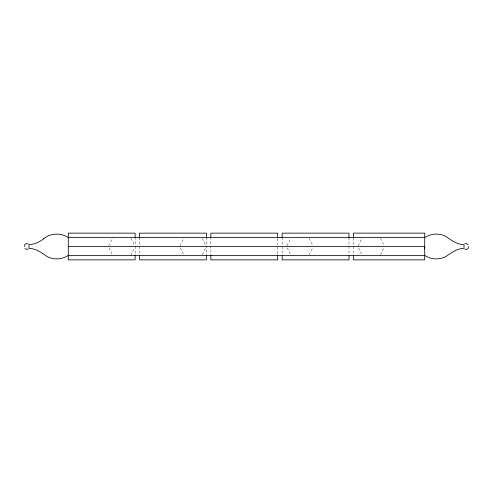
<?xml version="1.0" encoding="UTF-8"?>
<svg xmlns="http://www.w3.org/2000/svg" width="493" height="493" viewBox="0 0 493 493"><rect width="100%" height="100%" fill="white"/><g stroke="black" fill="none" stroke-linecap="round" stroke-linejoin="round"><path stroke-width="0.37" stroke-dasharray="2.46 1.85" d="M108.731 245.816L112.848 237.589M130.663 255.411L134.435 247.868M180.013 245.816L184.129 237.589M202.29 254.727L205.717 247.868M286.938 245.816L290.71 238.273M309.216 254.727L312.642 247.868M358.22 245.816L362.337 237.589M380.497 254.727L383.924 247.868M380.497 238.273L384.269 245.816M358.565 247.868L362.337 255.411M309.216 238.273L312.987 245.816M287.283 247.868L291.049 255.411M202.29 238.273L206.062 245.816M180.358 247.868L184.129 255.411M131.009 238.273L134.78 245.816M109.076 247.868L112.848 255.411M353.426 237.928L353.426 255.411M348.97 237.589L348.97 255.072M282.144 237.589L282.144 245.81M282.144 246.5L282.144 255.953M277.688 238.433L277.688 255.953M210.856 237.047L210.856 255.953M206.401 237.047L206.401 255.953M139.574 237.589L139.574 255.072M135.119 237.047L135.119 245.81M135.119 246.5L135.119 255.072"/><path stroke-width="0.74" d="M424.707 248.805L424.707 246.5L68.293 246.5M28.243 249.064L26.203 249.341L24.921 248.441M464.757 243.936L466.279 243.56L468.079 244.559M464.757 249.064L466.279 249.44L467.721 248.836L468.35 247.985L468.35 246.5M28.243 243.936L26.721 243.56L25.279 244.164L24.65 245.015L24.65 246.5M353.426 237.047L353.426 233.134L424.707 233.134L424.707 259.866L353.426 259.866L353.426 255.072M348.97 237.928L348.97 233.134L282.144 233.134L282.144 237.928M348.97 255.953L348.97 259.866L282.144 259.866L282.144 255.953M277.688 237.047L277.688 233.134L210.856 233.134L210.856 237.047M277.688 255.072L277.688 259.866L210.856 259.866L210.856 255.072M206.401 237.928L206.401 233.134L139.574 233.134L139.574 237.928M206.401 255.953L206.401 259.866L139.574 259.866L139.574 255.953M135.119 237.047L135.119 233.134L68.293 233.134L68.293 259.866L135.119 259.866L135.119 255.072M43.464 238.895C39.403 242.279 34.27 244.325 28.995 244.67L28.995 248.33C36.007 248.447 41.695 252.736 47.149 256.57C53.731 260.051 62.13 259.595 68.293 255.411L424.707 255.411C430.87 259.595 439.269 260.051 445.851 256.57C451.305 252.736 456.993 248.447 464.005 248.33L464.005 244.67C456.993 244.553 451.305 240.264 445.851 236.43C439.269 232.949 430.87 233.405 424.707 237.589L68.293 237.589C60.898 232.499 50.28 233.053 43.464 238.895"/></g></svg>
